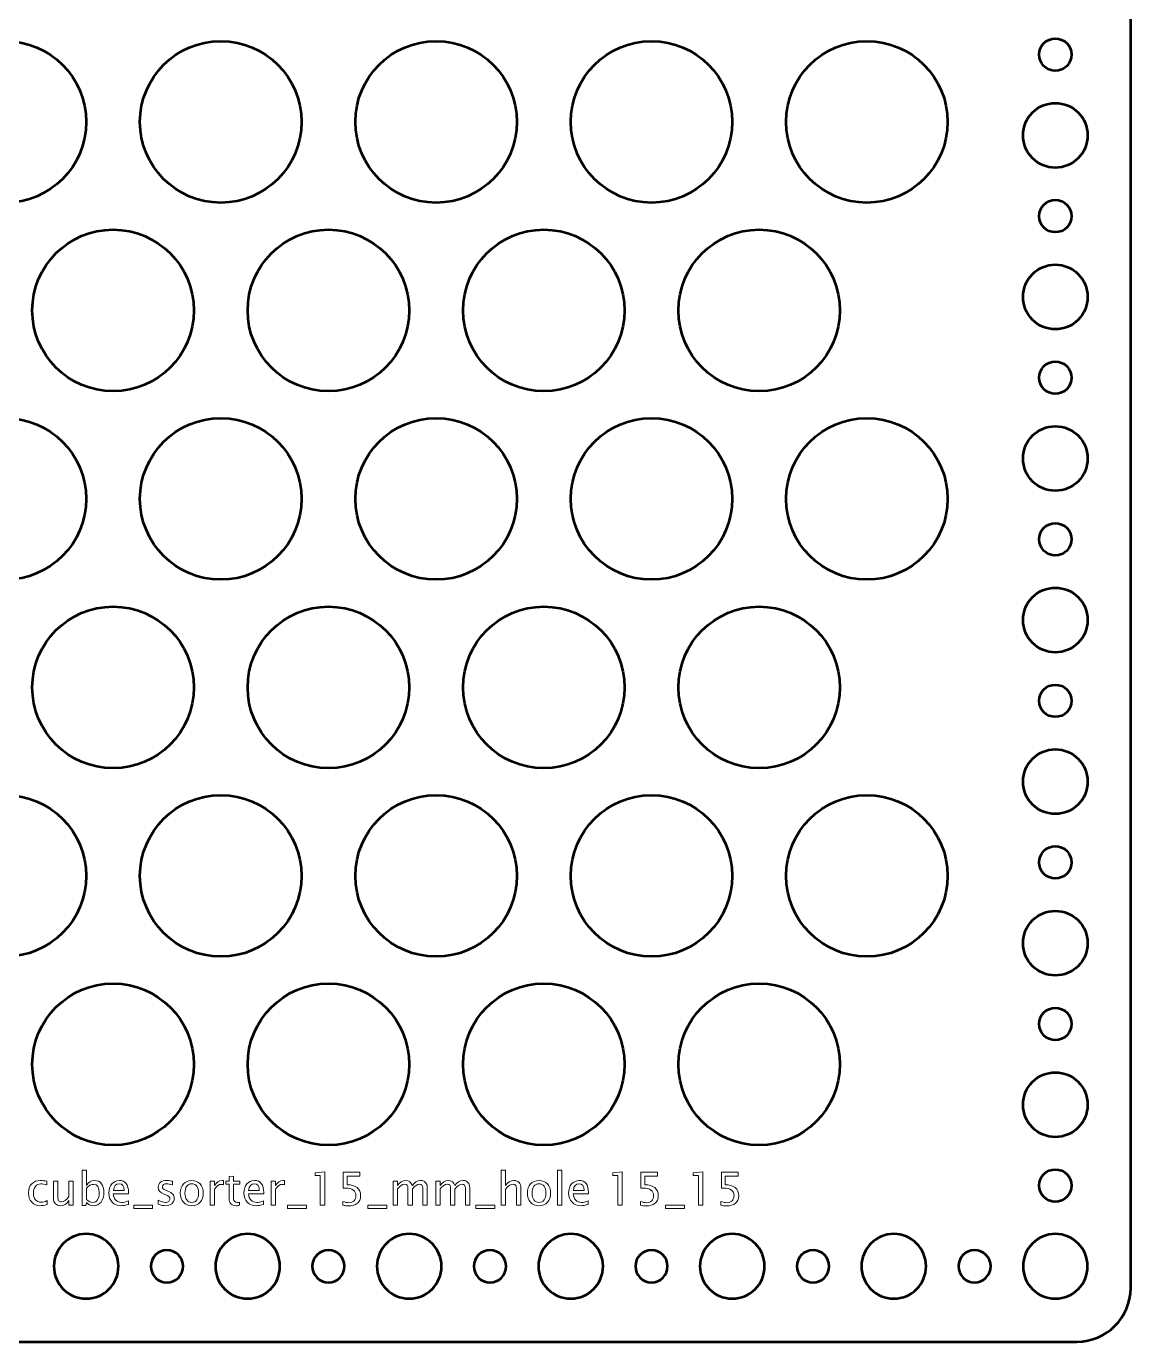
# Model space of a CAD drawing. Header units: centimetres. Extents: x -31.4 to 31.4, y -20.9 to 20.9.
# Drawn here: x 0.19 to 10.45, y 0.05 to 12.26 of the extents above; entities that cross this region are included whole.
import ezdxf

# ---------------------------------------------------------------- set-up
doc = ezdxf.new("R2010")
doc.units = ezdxf.units.CM
doc.header["$MEASUREMENT"] = 0
doc.layers.add('Layer 1', color=7, linetype='Continuous')

msp = doc.modelspace()

# ---------------------------------------------------------------- linework, layer by layer
at = {"layer": 'Layer 1', "lineweight": 53}
for centre, major_axis in [((0.00002, 11.37498), (0, 0.75002)), ((2.00002, 11.37498), (0, 0.75002)), ((4.00002, 11.37498), (0, 0.75002)), ((6.00002, 11.37498), (0, 0.75002)), ((8.00002, 11.37498), (0, 0.75002)), ((9.75, 12), (0, 0.15)), ((9.75001, 11.24999), (0, 0.30001)), ((9.75, 10.5), (0, 0.15)), ((1.00002, 9.62498), (0, 0.75002)), ((3.00002, 9.62498), (0, 0.75002)), ((5.00002, 9.62498), (0, 0.75002)), ((7.00002, 9.62498), (0, 0.75002)), ((9.75001, 9.74999), (0, 0.30001)), ((9.75, 9), (0, 0.15)), ((0.00002, 7.87498), (0, 0.75002)), ((2.00002, 7.87498), (0, 0.75002)), ((4.00002, 7.87498), (0, 0.75002)), ((6.00002, 7.87498), (0, 0.75002)), ((8.00002, 7.87498), (0, 0.75002)), ((9.75001, 8.24999), (0, 0.30001)), ((9.75, 7.5), (0, 0.15)), ((9.75001, 6.74999), (0, 0.30001)), ((1.00002, 6.12498), (0, 0.75002)), ((3.00002, 6.12498), (0, 0.75002)), ((5.00002, 6.12498), (0, 0.75002)), ((7.00002, 6.12498), (0, 0.75002)), ((9.75, 6), (0, 0.15)), ((9.75001, 5.24999), (0, 0.30001)), ((0.00002, 4.37498), (0, 0.75002)), ((2.00002, 4.37498), (0, 0.75002)), ((4.00002, 4.37498), (0, 0.75002)), ((6.00002, 4.37498), (0, 0.75002)), ((8.00002, 4.37498), (0, 0.75002)), ((9.75, 4.5), (0, 0.15)), ((9.75001, 3.74999), (0, 0.30001)), ((1.00002, 2.62498), (0, 0.75002)), ((3.00002, 2.62498), (0, 0.75002)), ((5.00002, 2.62498), (0, 0.75002)), ((7.00002, 2.62498), (0, 0.75002)), ((9.75, 3), (0, 0.15)), ((9.75001, 2.24999), (0, 0.30001)), ((9.75, 1.5), (0, 0.15))]:
    msp.add_ellipse(centre, major_axis=major_axis, ratio=1, dxfattribs=at)
for points, knots in [([(-10.45, 0.55), (-10.45, 0.55), (-10.45, 20.45), (-10.45, 20.45), (-10.45, 20.45), (-10.45, 20.72614), (-10.22614, 20.95), (-9.95, 20.95), (-9.95, 20.95), (-9.95, 20.95), (9.95, 20.95), (9.95, 20.95), (9.95, 20.95), (10.22614, 20.95), (10.45, 20.72614), (10.45, 20.45), (10.45, 20.45), (10.45, 20.45), (10.45, 0.55), (10.45, 0.55), (10.45, 0.55), (10.45, 0.27386), (10.22614, 0.05), (9.95, 0.05), (9.95, 0.05), (9.95, 0.05), (-9.95, 0.05), (-9.95, 0.05), (-9.95, 0.05), (-10.22614, 0.05), (-10.45, 0.27386), (-10.45, 0.55)], [0, 0, 0, 0, 0.11111111, 0.11111111, 0.11111111, 0.11111111, 0.22222222, 0.22222222, 0.22222222, 0.22222222, 0.33333333, 0.33333333, 0.33333333, 0.33333333, 0.44444444, 0.44444444, 0.44444444, 0.44444444, 0.55555556, 0.55555556, 0.55555556, 0.55555556, 0.66666667, 0.66666667, 0.66666667, 0.66666667, 0.77777778, 0.77777778, 0.77777778, 0.77777778, 1, 1, 1, 1]), ([(0.45, 0.75), (0.45, 0.91569), (0.58431, 1.05), (0.75, 1.05), (0.75, 1.05), (0.91569, 1.05), (1.05, 0.91569), (1.05, 0.75), (1.05, 0.75), (1.05, 0.58431), (0.91569, 0.45), (0.75, 0.45), (0.75, 0.45), (0.58431, 0.45), (0.45, 0.58431), (0.45, 0.75)], [0, 0, 0, 0, 0.2, 0.2, 0.2, 0.2, 0.4, 0.4, 0.4, 0.4, 0.6, 0.6, 0.6, 0.6, 1, 1, 1, 1]), ([(1.95, 0.75), (1.95, 0.91569), (2.08431, 1.05), (2.25, 1.05), (2.25, 1.05), (2.41569, 1.05), (2.55, 0.91569), (2.55, 0.75), (2.55, 0.75), (2.55, 0.58431), (2.41569, 0.45), (2.25, 0.45), (2.25, 0.45), (2.08431, 0.45), (1.95, 0.58431), (1.95, 0.75)], [0, 0, 0, 0, 0.2, 0.2, 0.2, 0.2, 0.4, 0.4, 0.4, 0.4, 0.6, 0.6, 0.6, 0.6, 1, 1, 1, 1]), ([(3.45, 0.75), (3.45, 0.91569), (3.58431, 1.05), (3.75, 1.05), (3.75, 1.05), (3.91569, 1.05), (4.05, 0.91569), (4.05, 0.75), (4.05, 0.75), (4.05, 0.58431), (3.91569, 0.45), (3.75, 0.45), (3.75, 0.45), (3.58431, 0.45), (3.45, 0.58431), (3.45, 0.75)], [0, 0, 0, 0, 0.2, 0.2, 0.2, 0.2, 0.4, 0.4, 0.4, 0.4, 0.6, 0.6, 0.6, 0.6, 1, 1, 1, 1]), ([(4.95, 0.75), (4.95, 0.91569), (5.08431, 1.05), (5.25, 1.05), (5.25, 1.05), (5.41569, 1.05), (5.55, 0.91569), (5.55, 0.75), (5.55, 0.75), (5.55, 0.58431), (5.41569, 0.45), (5.25, 0.45), (5.25, 0.45), (5.08431, 0.45), (4.95, 0.58431), (4.95, 0.75)], [0, 0, 0, 0, 0.2, 0.2, 0.2, 0.2, 0.4, 0.4, 0.4, 0.4, 0.6, 0.6, 0.6, 0.6, 1, 1, 1, 1]), ([(6.45, 0.75), (6.45, 0.91569), (6.58431, 1.05), (6.75, 1.05), (6.75, 1.05), (6.91569, 1.05), (7.05, 0.91569), (7.05, 0.75), (7.05, 0.75), (7.05, 0.58431), (6.91569, 0.45), (6.75, 0.45), (6.75, 0.45), (6.58431, 0.45), (6.45, 0.58431), (6.45, 0.75)], [0, 0, 0, 0, 0.2, 0.2, 0.2, 0.2, 0.4, 0.4, 0.4, 0.4, 0.6, 0.6, 0.6, 0.6, 1, 1, 1, 1]), ([(7.95, 0.75), (7.95, 0.91569), (8.08431, 1.05), (8.25, 1.05), (8.25, 1.05), (8.41569, 1.05), (8.55, 0.91569), (8.55, 0.75), (8.55, 0.75), (8.55, 0.58431), (8.41569, 0.45), (8.25, 0.45), (8.25, 0.45), (8.08431, 0.45), (7.95, 0.58431), (7.95, 0.75)], [0, 0, 0, 0, 0.2, 0.2, 0.2, 0.2, 0.4, 0.4, 0.4, 0.4, 0.6, 0.6, 0.6, 0.6, 1, 1, 1, 1]), ([(9.45, 0.75), (9.45, 0.91569), (9.58431, 1.05), (9.75, 1.05), (9.75, 1.05), (9.91569, 1.05), (10.05, 0.91569), (10.05, 0.75), (10.05, 0.75), (10.05, 0.58431), (9.91569, 0.45), (9.75, 0.45), (9.75, 0.45), (9.58431, 0.45), (9.45, 0.58431), (9.45, 0.75)], [0, 0, 0, 0, 0.2, 0.2, 0.2, 0.2, 0.4, 0.4, 0.4, 0.4, 0.6, 0.6, 0.6, 0.6, 1, 1, 1, 1]), ([(1.35, 0.75), (1.35, 0.83284), (1.41716, 0.9), (1.5, 0.9), (1.5, 0.9), (1.58284, 0.9), (1.65, 0.83284), (1.65, 0.75), (1.65, 0.75), (1.65, 0.66716), (1.58284, 0.6), (1.5, 0.6), (1.5, 0.6), (1.41716, 0.6), (1.35, 0.66716), (1.35, 0.75)], [0, 0, 0, 0, 0.2, 0.2, 0.2, 0.2, 0.4, 0.4, 0.4, 0.4, 0.6, 0.6, 0.6, 0.6, 1, 1, 1, 1]), ([(2.85, 0.75), (2.85, 0.83284), (2.91716, 0.9), (3, 0.9), (3, 0.9), (3.08284, 0.9), (3.15, 0.83284), (3.15, 0.75), (3.15, 0.75), (3.15, 0.66716), (3.08284, 0.6), (3, 0.6), (3, 0.6), (2.91716, 0.6), (2.85, 0.66716), (2.85, 0.75)], [0, 0, 0, 0, 0.2, 0.2, 0.2, 0.2, 0.4, 0.4, 0.4, 0.4, 0.6, 0.6, 0.6, 0.6, 1, 1, 1, 1]), ([(4.35, 0.75), (4.35, 0.83284), (4.41716, 0.9), (4.5, 0.9), (4.5, 0.9), (4.58284, 0.9), (4.65, 0.83284), (4.65, 0.75), (4.65, 0.75), (4.65, 0.66716), (4.58284, 0.6), (4.5, 0.6), (4.5, 0.6), (4.41716, 0.6), (4.35, 0.66716), (4.35, 0.75)], [0, 0, 0, 0, 0.2, 0.2, 0.2, 0.2, 0.4, 0.4, 0.4, 0.4, 0.6, 0.6, 0.6, 0.6, 1, 1, 1, 1]), ([(5.85, 0.75), (5.85, 0.83284), (5.91716, 0.9), (6, 0.9), (6, 0.9), (6.08284, 0.9), (6.15, 0.83284), (6.15, 0.75), (6.15, 0.75), (6.15, 0.66716), (6.08284, 0.6), (6, 0.6), (6, 0.6), (5.91716, 0.6), (5.85, 0.66716), (5.85, 0.75)], [0, 0, 0, 0, 0.2, 0.2, 0.2, 0.2, 0.4, 0.4, 0.4, 0.4, 0.6, 0.6, 0.6, 0.6, 1, 1, 1, 1]), ([(7.35, 0.75), (7.35, 0.83284), (7.41716, 0.9), (7.5, 0.9), (7.5, 0.9), (7.58284, 0.9), (7.65, 0.83284), (7.65, 0.75), (7.65, 0.75), (7.65, 0.66716), (7.58284, 0.6), (7.5, 0.6), (7.5, 0.6), (7.41716, 0.6), (7.35, 0.66716), (7.35, 0.75)], [0, 0, 0, 0, 0.2, 0.2, 0.2, 0.2, 0.4, 0.4, 0.4, 0.4, 0.6, 0.6, 0.6, 0.6, 1, 1, 1, 1]), ([(8.85, 0.75), (8.85, 0.83284), (8.91716, 0.9), (9, 0.9), (9, 0.9), (9.08284, 0.9), (9.15, 0.83284), (9.15, 0.75), (9.15, 0.75), (9.15, 0.66716), (9.08284, 0.6), (9, 0.6), (9, 0.6), (8.91716, 0.6), (8.85, 0.66716), (8.85, 0.75)], [0, 0, 0, 0, 0.2, 0.2, 0.2, 0.2, 0.4, 0.4, 0.4, 0.4, 0.6, 0.6, 0.6, 0.6, 1, 1, 1, 1])]:
    msp.add_open_spline(points, degree=3, knots=knots, dxfattribs=at)
at = {"layer": 'Layer 1', "color": 5, "lineweight": 9}
for points, knots in [([(0.71184, 1.31494), (0.71184, 1.31494), (0.71184, 1.64387), (0.71184, 1.64387), (0.71184, 1.64387), (0.71184, 1.64387), (0.75248, 1.64387), (0.75248, 1.64387), (0.75248, 1.64387), (0.75248, 1.64387), (0.75248, 1.49944), (0.75248, 1.49944), (0.75248, 1.49944), (0.76913, 1.53084), (0.79418, 1.5465), (0.82755, 1.5465), (0.82755, 1.5465), (0.85457, 1.5465), (0.87581, 1.53669), (0.89133, 1.51701), (0.89133, 1.51701), (0.90685, 1.49732), (0.91461, 1.47044), (0.91461, 1.43637), (0.91461, 1.43637), (0.91461, 1.39925), (0.9058, 1.36927), (0.88823, 1.34655), (0.88823, 1.34655), (0.87066, 1.32376), (0.84752, 1.3124), (0.81887, 1.3124), (0.81887, 1.3124), (0.79227, 1.3124), (0.77012, 1.32256), (0.75248, 1.34295), (0.75248, 1.34295), (0.75248, 1.34295), (0.74754, 1.31494), (0.74754, 1.31494), (0.74754, 1.31494), (0.74754, 1.31494), (0.71184, 1.31494), (0.71184, 1.31494)], [0, 0, 0, 0, 0.08333333, 0.08333333, 0.08333333, 0.08333333, 0.16666667, 0.16666667, 0.16666667, 0.16666667, 0.25, 0.25, 0.25, 0.25, 0.33333333, 0.33333333, 0.33333333, 0.33333333, 0.41666667, 0.41666667, 0.41666667, 0.41666667, 0.5, 0.5, 0.5, 0.5, 0.58333333, 0.58333333, 0.58333333, 0.58333333, 0.66666667, 0.66666667, 0.66666667, 0.66666667, 0.75, 0.75, 0.75, 0.75, 0.83333333, 0.83333333, 0.83333333, 0.83333333, 1, 1, 1, 1]), ([(2.92426, 1.31748), (2.92426, 1.31748), (2.92426, 1.59307), (2.92426, 1.59307), (2.92426, 1.59307), (2.92426, 1.59307), (2.87558, 1.59307), (2.87558, 1.59307), (2.87558, 1.59307), (2.87558, 1.59307), (2.87558, 1.61847), (2.87558, 1.61847), (2.87558, 1.61847), (2.87558, 1.61847), (2.9649, 1.62609), (2.9649, 1.62609), (2.9649, 1.62609), (2.9649, 1.62609), (2.9649, 1.31748), (2.9649, 1.31748), (2.9649, 1.31748), (2.9649, 1.31748), (2.92426, 1.31748), (2.92426, 1.31748)], [0, 0, 0, 0, 0.14285714, 0.14285714, 0.14285714, 0.14285714, 0.28571429, 0.28571429, 0.28571429, 0.28571429, 0.42857143, 0.42857143, 0.42857143, 0.42857143, 0.57142857, 0.57142857, 0.57142857, 0.57142857, 0.71428571, 0.71428571, 0.71428571, 0.71428571, 1, 1, 1, 1]), ([(3.13269, 1.31621), (3.13269, 1.31621), (3.13269, 1.35262), (3.13269, 1.35262), (3.13269, 1.35262), (3.15294, 1.34443), (3.17213, 1.34034), (3.19047, 1.34034), (3.19047, 1.34034), (3.21051, 1.34034), (3.22631, 1.34627), (3.23781, 1.35812), (3.23781, 1.35812), (3.24931, 1.36997), (3.25503, 1.38627), (3.25503, 1.40701), (3.25503, 1.40701), (3.25503, 1.42931), (3.24691, 1.44638), (3.23069, 1.45817), (3.23069, 1.45817), (3.21446, 1.46995), (3.19096, 1.47581), (3.16027, 1.47581), (3.16027, 1.47581), (3.15315, 1.47581), (3.1456, 1.47531), (3.13777, 1.47432), (3.13777, 1.47432), (3.13777, 1.47432), (3.13777, 1.62355), (3.13777, 1.62355), (3.13777, 1.62355), (3.13777, 1.62355), (3.29271, 1.62355), (3.29271, 1.62355), (3.29271, 1.62355), (3.29271, 1.62355), (3.29271, 1.58799), (3.29271, 1.58799), (3.29271, 1.58799), (3.29271, 1.58799), (3.17333, 1.58799), (3.17333, 1.58799), (3.17333, 1.58799), (3.17333, 1.58799), (3.17333, 1.50713), (3.17333, 1.50713), (3.17333, 1.50713), (3.2127, 1.50713), (3.24339, 1.4981), (3.26547, 1.48004), (3.26547, 1.48004), (3.28755, 1.46205), (3.29863, 1.43707), (3.29863, 1.40511), (3.29863, 1.40511), (3.29863, 1.37534), (3.28861, 1.35205), (3.26858, 1.33519), (3.26858, 1.33519), (3.24854, 1.31833), (3.22088, 1.30986), (3.1856, 1.30986), (3.1856, 1.30986), (3.16987, 1.30986), (3.15223, 1.31198), (3.13269, 1.31621)], [0, 0, 0, 0, 0.05555556, 0.05555556, 0.05555556, 0.05555556, 0.11111111, 0.11111111, 0.11111111, 0.11111111, 0.16666667, 0.16666667, 0.16666667, 0.16666667, 0.22222222, 0.22222222, 0.22222222, 0.22222222, 0.27777778, 0.27777778, 0.27777778, 0.27777778, 0.33333333, 0.33333333, 0.33333333, 0.33333333, 0.38888889, 0.38888889, 0.38888889, 0.38888889, 0.44444444, 0.44444444, 0.44444444, 0.44444444, 0.5, 0.5, 0.5, 0.5, 0.55555556, 0.55555556, 0.55555556, 0.55555556, 0.61111111, 0.61111111, 0.61111111, 0.61111111, 0.66666667, 0.66666667, 0.66666667, 0.66666667, 0.72222222, 0.72222222, 0.72222222, 0.72222222, 0.77777778, 0.77777778, 0.77777778, 0.77777778, 0.83333333, 0.83333333, 0.83333333, 0.83333333, 0.88888889, 0.88888889, 0.88888889, 0.88888889, 1, 1, 1, 1]), ([(4.60321, 1.31748), (4.60321, 1.31748), (4.60321, 1.64387), (4.60321, 1.64387), (4.60321, 1.64387), (4.60321, 1.64387), (4.64385, 1.64387), (4.64385, 1.64387), (4.64385, 1.64387), (4.64385, 1.64387), (4.64385, 1.49944), (4.64385, 1.49944), (4.64385, 1.49944), (4.66537, 1.53084), (4.69176, 1.5465), (4.72294, 1.5465), (4.72294, 1.5465), (4.74256, 1.5465), (4.75815, 1.54036), (4.76965, 1.52802), (4.76965, 1.52802), (4.78115, 1.51574), (4.78693, 1.49916), (4.78693, 1.47842), (4.78693, 1.47842), (4.78693, 1.47842), (4.78693, 1.31748), (4.78693, 1.31748), (4.78693, 1.31748), (4.78693, 1.31748), (4.7463, 1.31748), (4.7463, 1.31748), (4.7463, 1.31748), (4.7463, 1.31748), (4.7463, 1.46515), (4.7463, 1.46515), (4.7463, 1.46515), (4.7463, 1.4818), (4.74383, 1.49366), (4.73896, 1.50071), (4.73896, 1.50071), (4.73402, 1.50784), (4.7259, 1.51137), (4.71455, 1.51137), (4.71455, 1.51137), (4.68957, 1.51137), (4.666, 1.49507), (4.64385, 1.46247), (4.64385, 1.46247), (4.64385, 1.46247), (4.64385, 1.31748), (4.64385, 1.31748), (4.64385, 1.31748), (4.64385, 1.31748), (4.60321, 1.31748), (4.60321, 1.31748)], [0, 0, 0, 0, 0.06666667, 0.06666667, 0.06666667, 0.06666667, 0.13333333, 0.13333333, 0.13333333, 0.13333333, 0.2, 0.2, 0.2, 0.2, 0.26666667, 0.26666667, 0.26666667, 0.26666667, 0.33333333, 0.33333333, 0.33333333, 0.33333333, 0.4, 0.4, 0.4, 0.4, 0.46666667, 0.46666667, 0.46666667, 0.46666667, 0.53333333, 0.53333333, 0.53333333, 0.53333333, 0.6, 0.6, 0.6, 0.6, 0.66666667, 0.66666667, 0.66666667, 0.66666667, 0.73333333, 0.73333333, 0.73333333, 0.73333333, 0.8, 0.8, 0.8, 0.8, 0.86666667, 0.86666667, 0.86666667, 0.86666667, 1, 1, 1, 1]), ([(5.12603, 1.31748), (5.12603, 1.31748), (5.12603, 1.64387), (5.12603, 1.64387), (5.12603, 1.64387), (5.12603, 1.64387), (5.16667, 1.64387), (5.16667, 1.64387), (5.16667, 1.64387), (5.16667, 1.64387), (5.16667, 1.31748), (5.16667, 1.31748), (5.16667, 1.31748), (5.16667, 1.31748), (5.12603, 1.31748), (5.12603, 1.31748)], [0, 0, 0, 0, 0.2, 0.2, 0.2, 0.2, 0.4, 0.4, 0.4, 0.4, 0.6, 0.6, 0.6, 0.6, 1, 1, 1, 1]), ([(5.68842, 1.31748), (5.68842, 1.31748), (5.68842, 1.59307), (5.68842, 1.59307), (5.68842, 1.59307), (5.68842, 1.59307), (5.63974, 1.59307), (5.63974, 1.59307), (5.63974, 1.59307), (5.63974, 1.59307), (5.63974, 1.61847), (5.63974, 1.61847), (5.63974, 1.61847), (5.63974, 1.61847), (5.72906, 1.62609), (5.72906, 1.62609), (5.72906, 1.62609), (5.72906, 1.62609), (5.72906, 1.31748), (5.72906, 1.31748), (5.72906, 1.31748), (5.72906, 1.31748), (5.68842, 1.31748), (5.68842, 1.31748)], [0, 0, 0, 0, 0.14285714, 0.14285714, 0.14285714, 0.14285714, 0.28571429, 0.28571429, 0.28571429, 0.28571429, 0.42857143, 0.42857143, 0.42857143, 0.42857143, 0.57142857, 0.57142857, 0.57142857, 0.57142857, 0.71428571, 0.71428571, 0.71428571, 0.71428571, 1, 1, 1, 1]), ([(5.89685, 1.31621), (5.89685, 1.31621), (5.89685, 1.35262), (5.89685, 1.35262), (5.89685, 1.35262), (5.9171, 1.34443), (5.93629, 1.34034), (5.95463, 1.34034), (5.95463, 1.34034), (5.97467, 1.34034), (5.99047, 1.34627), (6.00197, 1.35812), (6.00197, 1.35812), (6.01347, 1.36997), (6.01919, 1.38627), (6.01919, 1.40701), (6.01919, 1.40701), (6.01919, 1.42931), (6.01107, 1.44638), (5.99485, 1.45817), (5.99485, 1.45817), (5.97862, 1.46995), (5.95512, 1.47581), (5.92443, 1.47581), (5.92443, 1.47581), (5.91731, 1.47581), (5.90976, 1.47531), (5.90193, 1.47432), (5.90193, 1.47432), (5.90193, 1.47432), (5.90193, 1.62355), (5.90193, 1.62355), (5.90193, 1.62355), (5.90193, 1.62355), (6.05687, 1.62355), (6.05687, 1.62355), (6.05687, 1.62355), (6.05687, 1.62355), (6.05687, 1.58799), (6.05687, 1.58799), (6.05687, 1.58799), (6.05687, 1.58799), (5.93749, 1.58799), (5.93749, 1.58799), (5.93749, 1.58799), (5.93749, 1.58799), (5.93749, 1.50713), (5.93749, 1.50713), (5.93749, 1.50713), (5.97686, 1.50713), (6.00755, 1.4981), (6.02963, 1.48004), (6.02963, 1.48004), (6.05171, 1.46205), (6.06279, 1.43707), (6.06279, 1.40511), (6.06279, 1.40511), (6.06279, 1.37534), (6.05277, 1.35205), (6.03274, 1.33519), (6.03274, 1.33519), (6.0127, 1.31833), (5.98504, 1.30986), (5.94976, 1.30986), (5.94976, 1.30986), (5.93403, 1.30986), (5.91639, 1.31198), (5.89685, 1.31621)], [0, 0, 0, 0, 0.05555556, 0.05555556, 0.05555556, 0.05555556, 0.11111111, 0.11111111, 0.11111111, 0.11111111, 0.16666667, 0.16666667, 0.16666667, 0.16666667, 0.22222222, 0.22222222, 0.22222222, 0.22222222, 0.27777778, 0.27777778, 0.27777778, 0.27777778, 0.33333333, 0.33333333, 0.33333333, 0.33333333, 0.38888889, 0.38888889, 0.38888889, 0.38888889, 0.44444444, 0.44444444, 0.44444444, 0.44444444, 0.5, 0.5, 0.5, 0.5, 0.55555556, 0.55555556, 0.55555556, 0.55555556, 0.61111111, 0.61111111, 0.61111111, 0.61111111, 0.66666667, 0.66666667, 0.66666667, 0.66666667, 0.72222222, 0.72222222, 0.72222222, 0.72222222, 0.77777778, 0.77777778, 0.77777778, 0.77777778, 0.83333333, 0.83333333, 0.83333333, 0.83333333, 0.88888889, 0.88888889, 0.88888889, 0.88888889, 1, 1, 1, 1]), ([(6.43547, 1.31748), (6.43547, 1.31748), (6.43547, 1.59307), (6.43547, 1.59307), (6.43547, 1.59307), (6.43547, 1.59307), (6.38679, 1.59307), (6.38679, 1.59307), (6.38679, 1.59307), (6.38679, 1.59307), (6.38679, 1.61847), (6.38679, 1.61847), (6.38679, 1.61847), (6.38679, 1.61847), (6.47611, 1.62609), (6.47611, 1.62609), (6.47611, 1.62609), (6.47611, 1.62609), (6.47611, 1.31748), (6.47611, 1.31748), (6.47611, 1.31748), (6.47611, 1.31748), (6.43547, 1.31748), (6.43547, 1.31748)], [0, 0, 0, 0, 0.14285714, 0.14285714, 0.14285714, 0.14285714, 0.28571429, 0.28571429, 0.28571429, 0.28571429, 0.42857143, 0.42857143, 0.42857143, 0.42857143, 0.57142857, 0.57142857, 0.57142857, 0.57142857, 0.71428571, 0.71428571, 0.71428571, 0.71428571, 1, 1, 1, 1]), ([(6.6439, 1.31621), (6.6439, 1.31621), (6.6439, 1.35262), (6.6439, 1.35262), (6.6439, 1.35262), (6.66415, 1.34443), (6.68334, 1.34034), (6.70168, 1.34034), (6.70168, 1.34034), (6.72172, 1.34034), (6.73752, 1.34627), (6.74902, 1.35812), (6.74902, 1.35812), (6.76052, 1.36997), (6.76624, 1.38627), (6.76624, 1.40701), (6.76624, 1.40701), (6.76624, 1.42931), (6.75812, 1.44638), (6.7419, 1.45817), (6.7419, 1.45817), (6.72567, 1.46995), (6.70217, 1.47581), (6.67148, 1.47581), (6.67148, 1.47581), (6.66436, 1.47581), (6.65681, 1.47531), (6.64898, 1.47432), (6.64898, 1.47432), (6.64898, 1.47432), (6.64898, 1.62355), (6.64898, 1.62355), (6.64898, 1.62355), (6.64898, 1.62355), (6.80392, 1.62355), (6.80392, 1.62355), (6.80392, 1.62355), (6.80392, 1.62355), (6.80392, 1.58799), (6.80392, 1.58799), (6.80392, 1.58799), (6.80392, 1.58799), (6.68454, 1.58799), (6.68454, 1.58799), (6.68454, 1.58799), (6.68454, 1.58799), (6.68454, 1.50713), (6.68454, 1.50713), (6.68454, 1.50713), (6.72391, 1.50713), (6.7546, 1.4981), (6.77668, 1.48004), (6.77668, 1.48004), (6.79876, 1.46205), (6.80984, 1.43707), (6.80984, 1.40511), (6.80984, 1.40511), (6.80984, 1.37534), (6.79982, 1.35205), (6.77979, 1.33519), (6.77979, 1.33519), (6.75975, 1.31833), (6.73209, 1.30986), (6.69681, 1.30986), (6.69681, 1.30986), (6.68108, 1.30986), (6.66344, 1.31198), (6.6439, 1.31621)], [0, 0, 0, 0, 0.05555556, 0.05555556, 0.05555556, 0.05555556, 0.11111111, 0.11111111, 0.11111111, 0.11111111, 0.16666667, 0.16666667, 0.16666667, 0.16666667, 0.22222222, 0.22222222, 0.22222222, 0.22222222, 0.27777778, 0.27777778, 0.27777778, 0.27777778, 0.33333333, 0.33333333, 0.33333333, 0.33333333, 0.38888889, 0.38888889, 0.38888889, 0.38888889, 0.44444444, 0.44444444, 0.44444444, 0.44444444, 0.5, 0.5, 0.5, 0.5, 0.55555556, 0.55555556, 0.55555556, 0.55555556, 0.61111111, 0.61111111, 0.61111111, 0.61111111, 0.66666667, 0.66666667, 0.66666667, 0.66666667, 0.72222222, 0.72222222, 0.72222222, 0.72222222, 0.77777778, 0.77777778, 0.77777778, 0.77777778, 0.83333333, 0.83333333, 0.83333333, 0.83333333, 0.88888889, 0.88888889, 0.88888889, 0.88888889, 1, 1, 1, 1]), ([(0.38806, 1.32425), (0.36174, 1.31635), (0.33902, 1.3124), (0.3199, 1.3124), (0.3199, 1.3124), (0.28956, 1.3124), (0.26444, 1.32362), (0.24448, 1.34598), (0.24448, 1.34598), (0.22451, 1.36842), (0.21449, 1.39671), (0.21449, 1.43079), (0.21449, 1.43079), (0.21449, 1.4672), (0.22437, 1.49563), (0.24412, 1.51595), (0.24412, 1.51595), (0.26388, 1.53634), (0.29147, 1.5465), (0.32688, 1.5465), (0.32688, 1.5465), (0.34431, 1.5465), (0.36393, 1.5441), (0.38552, 1.5393), (0.38552, 1.5393), (0.38552, 1.5393), (0.38552, 1.50502), (0.38552, 1.50502), (0.38552, 1.50502), (0.36258, 1.51179), (0.34389, 1.51518), (0.32949, 1.51518), (0.32949, 1.51518), (0.30861, 1.51518), (0.29189, 1.50734), (0.2794, 1.49175), (0.2794, 1.49175), (0.26691, 1.47616), (0.26063, 1.45534), (0.26063, 1.42938), (0.26063, 1.42938), (0.26063, 1.40419), (0.26712, 1.38387), (0.28004, 1.36828), (0.28004, 1.36828), (0.29295, 1.35276), (0.30981, 1.345), (0.33076, 1.345), (0.33076, 1.345), (0.34932, 1.345), (0.36837, 1.34979), (0.38806, 1.35939), (0.38806, 1.35939), (0.38806, 1.35939), (0.38806, 1.32425), (0.38806, 1.32425)], [0, 0, 0, 0, 0.06666667, 0.06666667, 0.06666667, 0.06666667, 0.13333333, 0.13333333, 0.13333333, 0.13333333, 0.2, 0.2, 0.2, 0.2, 0.26666667, 0.26666667, 0.26666667, 0.26666667, 0.33333333, 0.33333333, 0.33333333, 0.33333333, 0.4, 0.4, 0.4, 0.4, 0.46666667, 0.46666667, 0.46666667, 0.46666667, 0.53333333, 0.53333333, 0.53333333, 0.53333333, 0.6, 0.6, 0.6, 0.6, 0.66666667, 0.66666667, 0.66666667, 0.66666667, 0.73333333, 0.73333333, 0.73333333, 0.73333333, 0.8, 0.8, 0.8, 0.8, 0.86666667, 0.86666667, 0.86666667, 0.86666667, 1, 1, 1, 1]), ([(0.58964, 1.31748), (0.58964, 1.31748), (0.58964, 1.35967), (0.58964, 1.35967), (0.58964, 1.35967), (0.56797, 1.32813), (0.54166, 1.3124), (0.51075, 1.3124), (0.51075, 1.3124), (0.49114, 1.3124), (0.47555, 1.31854), (0.46398, 1.33089), (0.46398, 1.33089), (0.45234, 1.34323), (0.44655, 1.35981), (0.44655, 1.38077), (0.44655, 1.38077), (0.44655, 1.38077), (0.44655, 1.54184), (0.44655, 1.54184), (0.44655, 1.54184), (0.44655, 1.54184), (0.48719, 1.54184), (0.48719, 1.54184), (0.48719, 1.54184), (0.48719, 1.54184), (0.48719, 1.39403), (0.48719, 1.39403), (0.48719, 1.39403), (0.48719, 1.37717), (0.48966, 1.36525), (0.49453, 1.35819), (0.49453, 1.35819), (0.49947, 1.35106), (0.50765, 1.34754), (0.51915, 1.34754), (0.51915, 1.34754), (0.54399, 1.34754), (0.56755, 1.36383), (0.58964, 1.3965), (0.58964, 1.3965), (0.58964, 1.3965), (0.58964, 1.54184), (0.58964, 1.54184), (0.58964, 1.54184), (0.58964, 1.54184), (0.63027, 1.54184), (0.63027, 1.54184), (0.63027, 1.54184), (0.63027, 1.54184), (0.63027, 1.31748), (0.63027, 1.31748), (0.63027, 1.31748), (0.63027, 1.31748), (0.58964, 1.31748), (0.58964, 1.31748)], [0, 0, 0, 0, 0.06666667, 0.06666667, 0.06666667, 0.06666667, 0.13333333, 0.13333333, 0.13333333, 0.13333333, 0.2, 0.2, 0.2, 0.2, 0.26666667, 0.26666667, 0.26666667, 0.26666667, 0.33333333, 0.33333333, 0.33333333, 0.33333333, 0.4, 0.4, 0.4, 0.4, 0.46666667, 0.46666667, 0.46666667, 0.46666667, 0.53333333, 0.53333333, 0.53333333, 0.53333333, 0.6, 0.6, 0.6, 0.6, 0.66666667, 0.66666667, 0.66666667, 0.66666667, 0.73333333, 0.73333333, 0.73333333, 0.73333333, 0.8, 0.8, 0.8, 0.8, 0.86666667, 0.86666667, 0.86666667, 0.86666667, 1, 1, 1, 1]), ([(0.75248, 1.37096), (0.77343, 1.35226), (0.7934, 1.34288), (0.81238, 1.34288), (0.81238, 1.34288), (0.83108, 1.34288), (0.84554, 1.35071), (0.8557, 1.3663), (0.8557, 1.3663), (0.86593, 1.3819), (0.87101, 1.40384), (0.87101, 1.4322), (0.87101, 1.4322), (0.87101, 1.4847), (0.85366, 1.51094), (0.81894, 1.51094), (0.81894, 1.51094), (0.79622, 1.51094), (0.77407, 1.49867), (0.75248, 1.47404), (0.75248, 1.47404), (0.75248, 1.47404), (0.75248, 1.37096), (0.75248, 1.37096)], [0, 0, 0, 0, 0.14285714, 0.14285714, 0.14285714, 0.14285714, 0.28571429, 0.28571429, 0.28571429, 0.28571429, 0.42857143, 0.42857143, 0.42857143, 0.42857143, 0.57142857, 0.57142857, 0.57142857, 0.57142857, 0.71428571, 0.71428571, 0.71428571, 0.71428571, 1, 1, 1, 1]), ([(1.14294, 1.32468), (1.11563, 1.31649), (1.09228, 1.3124), (1.0728, 1.3124), (1.0728, 1.3124), (1.03957, 1.3124), (1.01255, 1.32341), (0.99174, 1.34535), (0.99174, 1.34535), (0.97092, 1.36729), (0.96048, 1.39573), (0.96048, 1.43072), (0.96048, 1.43072), (0.96048, 1.46466), (0.96965, 1.49253), (0.98807, 1.51433), (0.98807, 1.51433), (1.00648, 1.53606), (1.03005, 1.54692), (1.05876, 1.54692), (1.05876, 1.54692), (1.08593, 1.54692), (1.10695, 1.53726), (1.12177, 1.51793), (1.12177, 1.51793), (1.13659, 1.49859), (1.14399, 1.47122), (1.14399, 1.43573), (1.14399, 1.43573), (1.14399, 1.43573), (1.14378, 1.42331), (1.14378, 1.42331), (1.14378, 1.42331), (1.14378, 1.42331), (1.00197, 1.42331), (1.00197, 1.42331), (1.00197, 1.42331), (1.00789, 1.36969), (1.03407, 1.34288), (1.08042, 1.34288), (1.08042, 1.34288), (1.09743, 1.34288), (1.11824, 1.34768), (1.14294, 1.35727), (1.14294, 1.35727), (1.14294, 1.35727), (1.14294, 1.32468), (1.14294, 1.32468)], [0, 0, 0, 0, 0.07692308, 0.07692308, 0.07692308, 0.07692308, 0.15384615, 0.15384615, 0.15384615, 0.15384615, 0.23076923, 0.23076923, 0.23076923, 0.23076923, 0.30769231, 0.30769231, 0.30769231, 0.30769231, 0.38461538, 0.38461538, 0.38461538, 0.38461538, 0.46153846, 0.46153846, 0.46153846, 0.46153846, 0.53846154, 0.53846154, 0.53846154, 0.53846154, 0.61538462, 0.61538462, 0.61538462, 0.61538462, 0.69230769, 0.69230769, 0.69230769, 0.69230769, 0.76923077, 0.76923077, 0.76923077, 0.76923077, 0.84615385, 0.84615385, 0.84615385, 0.84615385, 1, 1, 1, 1]), ([(1.00408, 1.45379), (1.00408, 1.45379), (1.10314, 1.45379), (1.10314, 1.45379), (1.10314, 1.45379), (1.10314, 1.49556), (1.08755, 1.51645), (1.05643, 1.51645), (1.05643, 1.51645), (1.02511, 1.51645), (1.00768, 1.49556), (1.00408, 1.45379)], [0, 0, 0, 0, 0.25, 0.25, 0.25, 0.25, 0.5, 0.5, 0.5, 0.5, 1, 1, 1, 1]), ([(1.41776, 1.32552), (1.41776, 1.32552), (1.41776, 1.36278), (1.41776, 1.36278), (1.41776, 1.36278), (1.44436, 1.34951), (1.46743, 1.34288), (1.48711, 1.34288), (1.48711, 1.34288), (1.49882, 1.34288), (1.50856, 1.34605), (1.51625, 1.3524), (1.51625, 1.3524), (1.52394, 1.35868), (1.52782, 1.36659), (1.52782, 1.37611), (1.52782, 1.37611), (1.52782, 1.39001), (1.51703, 1.40151), (1.49544, 1.41061), (1.49544, 1.41061), (1.49544, 1.41061), (1.47166, 1.4207), (1.47166, 1.4207), (1.47166, 1.4207), (1.43659, 1.43524), (1.41903, 1.45626), (1.41903, 1.48357), (1.41903, 1.48357), (1.41903, 1.50311), (1.42594, 1.51849), (1.43977, 1.52971), (1.43977, 1.52971), (1.4536, 1.54093), (1.47258, 1.5465), (1.49664, 1.5465), (1.49664, 1.5465), (1.50913, 1.5465), (1.52465, 1.54481), (1.54306, 1.54135), (1.54306, 1.54135), (1.54306, 1.54135), (1.55153, 1.53973), (1.55153, 1.53973), (1.55153, 1.53973), (1.55153, 1.53973), (1.55153, 1.50586), (1.55153, 1.50586), (1.55153, 1.50586), (1.52888, 1.51264), (1.51082, 1.51602), (1.49734, 1.51602), (1.49734, 1.51602), (1.48549, 1.51602), (1.47611, 1.51341), (1.46898, 1.50826), (1.46898, 1.50826), (1.46192, 1.50311), (1.4584, 1.4962), (1.4584, 1.48752), (1.4584, 1.48752), (1.4584, 1.47531), (1.46827, 1.46494), (1.4881, 1.45654), (1.4881, 1.45654), (1.4881, 1.45654), (1.50764, 1.44829), (1.50764, 1.44829), (1.50764, 1.44829), (1.5298, 1.43898), (1.54546, 1.4291), (1.55463, 1.41873), (1.55463, 1.41873), (1.56388, 1.40835), (1.56846, 1.39537), (1.56846, 1.37985), (1.56846, 1.37985), (1.56846, 1.36017), (1.5607, 1.34401), (1.54511, 1.33138), (1.54511, 1.33138), (1.52959, 1.31875), (1.50969, 1.3124), (1.48549, 1.3124), (1.48549, 1.3124), (1.46686, 1.3124), (1.44436, 1.31677), (1.41776, 1.32552)], [0, 0, 0, 0, 0.04347826, 0.04347826, 0.04347826, 0.04347826, 0.08695652, 0.08695652, 0.08695652, 0.08695652, 0.13043478, 0.13043478, 0.13043478, 0.13043478, 0.17391304, 0.17391304, 0.17391304, 0.17391304, 0.2173913, 0.2173913, 0.2173913, 0.2173913, 0.26086957, 0.26086957, 0.26086957, 0.26086957, 0.30434783, 0.30434783, 0.30434783, 0.30434783, 0.34782609, 0.34782609, 0.34782609, 0.34782609, 0.39130435, 0.39130435, 0.39130435, 0.39130435, 0.43478261, 0.43478261, 0.43478261, 0.43478261, 0.47826087, 0.47826087, 0.47826087, 0.47826087, 0.52173913, 0.52173913, 0.52173913, 0.52173913, 0.56521739, 0.56521739, 0.56521739, 0.56521739, 0.60869565, 0.60869565, 0.60869565, 0.60869565, 0.65217391, 0.65217391, 0.65217391, 0.65217391, 0.69565217, 0.69565217, 0.69565217, 0.69565217, 0.73913043, 0.73913043, 0.73913043, 0.73913043, 0.7826087, 0.7826087, 0.7826087, 0.7826087, 0.82608696, 0.82608696, 0.82608696, 0.82608696, 0.86956522, 0.86956522, 0.86956522, 0.86956522, 0.91304348, 0.91304348, 0.91304348, 0.91304348, 1, 1, 1, 1]), ([(1.73095, 1.3124), (1.698, 1.3124), (1.6719, 1.32291), (1.65271, 1.34394), (1.65271, 1.34394), (1.63345, 1.36496), (1.62385, 1.39354), (1.62385, 1.42959), (1.62385, 1.42959), (1.62385, 1.46557), (1.63345, 1.49408), (1.65271, 1.51503), (1.65271, 1.51503), (1.6719, 1.53599), (1.698, 1.5465), (1.73095, 1.5465), (1.73095, 1.5465), (1.7639, 1.5465), (1.79001, 1.53599), (1.8092, 1.51503), (1.8092, 1.51503), (1.82846, 1.49408), (1.83805, 1.46557), (1.83805, 1.42959), (1.83805, 1.42959), (1.83805, 1.39354), (1.82846, 1.36496), (1.8092, 1.34394), (1.8092, 1.34394), (1.79001, 1.32291), (1.7639, 1.3124), (1.73095, 1.3124)], [0, 0, 0, 0, 0.11111111, 0.11111111, 0.11111111, 0.11111111, 0.22222222, 0.22222222, 0.22222222, 0.22222222, 0.33333333, 0.33333333, 0.33333333, 0.33333333, 0.44444444, 0.44444444, 0.44444444, 0.44444444, 0.55555556, 0.55555556, 0.55555556, 0.55555556, 0.66666667, 0.66666667, 0.66666667, 0.66666667, 0.77777778, 0.77777778, 0.77777778, 0.77777778, 1, 1, 1, 1]), ([(1.73088, 1.34288), (1.75099, 1.34288), (1.76665, 1.35043), (1.7778, 1.3656), (1.7778, 1.3656), (1.78888, 1.3807), (1.79445, 1.40208), (1.79445, 1.42959), (1.79445, 1.42959), (1.79445, 1.45704), (1.78888, 1.47835), (1.7778, 1.49344), (1.7778, 1.49344), (1.76665, 1.50847), (1.75099, 1.51602), (1.73088, 1.51602), (1.73088, 1.51602), (1.7107, 1.51602), (1.69504, 1.50847), (1.68403, 1.49344), (1.68403, 1.49344), (1.67296, 1.47835), (1.66745, 1.45704), (1.66745, 1.42959), (1.66745, 1.42959), (1.66745, 1.40208), (1.67296, 1.3807), (1.68403, 1.3656), (1.68403, 1.3656), (1.69504, 1.35043), (1.7107, 1.34288), (1.73088, 1.34288)], [0, 0, 0, 0, 0.11111111, 0.11111111, 0.11111111, 0.11111111, 0.22222222, 0.22222222, 0.22222222, 0.22222222, 0.33333333, 0.33333333, 0.33333333, 0.33333333, 0.44444444, 0.44444444, 0.44444444, 0.44444444, 0.55555556, 0.55555556, 0.55555556, 0.55555556, 0.66666667, 0.66666667, 0.66666667, 0.66666667, 0.77777778, 0.77777778, 0.77777778, 0.77777778, 1, 1, 1, 1]), ([(1.9017, 1.31748), (1.9017, 1.31748), (1.9017, 1.54184), (1.9017, 1.54184), (1.9017, 1.54184), (1.9017, 1.54184), (1.94234, 1.54184), (1.94234, 1.54184), (1.94234, 1.54184), (1.94234, 1.54184), (1.94234, 1.49944), (1.94234, 1.49944), (1.94234, 1.49944), (1.9585, 1.53084), (1.98192, 1.5465), (2.01268, 1.5465), (2.01268, 1.5465), (2.01685, 1.5465), (2.02122, 1.54615), (2.02574, 1.54544), (2.02574, 1.54544), (2.02574, 1.54544), (2.02574, 1.50741), (2.02574, 1.50741), (2.02574, 1.50741), (2.01868, 1.50974), (2.01247, 1.51094), (2.00711, 1.51094), (2.00711, 1.51094), (1.98129, 1.51094), (1.9597, 1.4957), (1.94234, 1.46515), (1.94234, 1.46515), (1.94234, 1.46515), (1.94234, 1.31748), (1.94234, 1.31748), (1.94234, 1.31748), (1.94234, 1.31748), (1.9017, 1.31748), (1.9017, 1.31748)], [0, 0, 0, 0, 0.09090909, 0.09090909, 0.09090909, 0.09090909, 0.18181818, 0.18181818, 0.18181818, 0.18181818, 0.27272727, 0.27272727, 0.27272727, 0.27272727, 0.36363636, 0.36363636, 0.36363636, 0.36363636, 0.45454545, 0.45454545, 0.45454545, 0.45454545, 0.54545455, 0.54545455, 0.54545455, 0.54545455, 0.63636364, 0.63636364, 0.63636364, 0.63636364, 0.72727273, 0.72727273, 0.72727273, 0.72727273, 0.81818182, 0.81818182, 0.81818182, 0.81818182, 1, 1, 1, 1]), ([(2.17524, 1.31755), (2.16268, 1.31409), (2.15174, 1.3124), (2.1425, 1.3124), (2.1425, 1.3124), (2.12176, 1.3124), (2.1056, 1.31833), (2.09403, 1.33018), (2.09403, 1.33018), (2.08239, 1.34203), (2.0766, 1.35847), (2.0766, 1.37957), (2.0766, 1.37957), (2.0766, 1.37957), (2.0766, 1.51137), (2.0766, 1.51137), (2.0766, 1.51137), (2.0766, 1.51137), (2.04852, 1.51137), (2.04852, 1.51137), (2.04852, 1.51137), (2.04852, 1.51137), (2.04852, 1.54184), (2.04852, 1.54184), (2.04852, 1.54184), (2.04852, 1.54184), (2.0766, 1.54184), (2.0766, 1.54184), (2.0766, 1.54184), (2.0766, 1.54184), (2.0766, 1.58241), (2.0766, 1.58241), (2.0766, 1.58241), (2.0766, 1.58241), (2.11724, 1.58629), (2.11724, 1.58629), (2.11724, 1.58629), (2.11724, 1.58629), (2.11724, 1.54184), (2.11724, 1.54184), (2.11724, 1.54184), (2.11724, 1.54184), (2.17609, 1.54184), (2.17609, 1.54184), (2.17609, 1.54184), (2.17609, 1.54184), (2.17609, 1.51137), (2.17609, 1.51137), (2.17609, 1.51137), (2.17609, 1.51137), (2.11724, 1.51137), (2.11724, 1.51137), (2.11724, 1.51137), (2.11724, 1.51137), (2.11724, 1.38691), (2.11724, 1.38691), (2.11724, 1.38691), (2.11724, 1.35756), (2.13001, 1.34288), (2.15548, 1.34288), (2.15548, 1.34288), (2.16092, 1.34288), (2.16748, 1.3438), (2.17524, 1.34556), (2.17524, 1.34556), (2.17524, 1.34556), (2.17524, 1.31755), (2.17524, 1.31755)], [0, 0, 0, 0, 0.05555556, 0.05555556, 0.05555556, 0.05555556, 0.11111111, 0.11111111, 0.11111111, 0.11111111, 0.16666667, 0.16666667, 0.16666667, 0.16666667, 0.22222222, 0.22222222, 0.22222222, 0.22222222, 0.27777778, 0.27777778, 0.27777778, 0.27777778, 0.33333333, 0.33333333, 0.33333333, 0.33333333, 0.38888889, 0.38888889, 0.38888889, 0.38888889, 0.44444444, 0.44444444, 0.44444444, 0.44444444, 0.5, 0.5, 0.5, 0.5, 0.55555556, 0.55555556, 0.55555556, 0.55555556, 0.61111111, 0.61111111, 0.61111111, 0.61111111, 0.66666667, 0.66666667, 0.66666667, 0.66666667, 0.72222222, 0.72222222, 0.72222222, 0.72222222, 0.77777778, 0.77777778, 0.77777778, 0.77777778, 0.83333333, 0.83333333, 0.83333333, 0.83333333, 0.88888889, 0.88888889, 0.88888889, 0.88888889, 1, 1, 1, 1]), ([(2.39792, 1.32468), (2.37061, 1.31649), (2.34726, 1.3124), (2.32778, 1.3124), (2.32778, 1.3124), (2.29455, 1.3124), (2.26753, 1.32341), (2.24672, 1.34535), (2.24672, 1.34535), (2.2259, 1.36729), (2.21546, 1.39573), (2.21546, 1.43072), (2.21546, 1.43072), (2.21546, 1.46466), (2.22463, 1.49253), (2.24305, 1.51433), (2.24305, 1.51433), (2.26146, 1.53606), (2.28503, 1.54692), (2.31374, 1.54692), (2.31374, 1.54692), (2.34091, 1.54692), (2.36193, 1.53726), (2.37675, 1.51793), (2.37675, 1.51793), (2.39157, 1.49859), (2.39897, 1.47122), (2.39897, 1.43573), (2.39897, 1.43573), (2.39897, 1.43573), (2.39876, 1.42331), (2.39876, 1.42331), (2.39876, 1.42331), (2.39876, 1.42331), (2.25695, 1.42331), (2.25695, 1.42331), (2.25695, 1.42331), (2.26287, 1.36969), (2.28905, 1.34288), (2.3354, 1.34288), (2.3354, 1.34288), (2.35241, 1.34288), (2.37322, 1.34768), (2.39792, 1.35727), (2.39792, 1.35727), (2.39792, 1.35727), (2.39792, 1.32468), (2.39792, 1.32468)], [0, 0, 0, 0, 0.07692308, 0.07692308, 0.07692308, 0.07692308, 0.15384615, 0.15384615, 0.15384615, 0.15384615, 0.23076923, 0.23076923, 0.23076923, 0.23076923, 0.30769231, 0.30769231, 0.30769231, 0.30769231, 0.38461538, 0.38461538, 0.38461538, 0.38461538, 0.46153846, 0.46153846, 0.46153846, 0.46153846, 0.53846154, 0.53846154, 0.53846154, 0.53846154, 0.61538462, 0.61538462, 0.61538462, 0.61538462, 0.69230769, 0.69230769, 0.69230769, 0.69230769, 0.76923077, 0.76923077, 0.76923077, 0.76923077, 0.84615385, 0.84615385, 0.84615385, 0.84615385, 1, 1, 1, 1]), ([(2.25906, 1.45379), (2.25906, 1.45379), (2.35812, 1.45379), (2.35812, 1.45379), (2.35812, 1.45379), (2.35812, 1.49556), (2.34253, 1.51645), (2.31141, 1.51645), (2.31141, 1.51645), (2.28009, 1.51645), (2.26266, 1.49556), (2.25906, 1.45379)], [0, 0, 0, 0, 0.25, 0.25, 0.25, 0.25, 0.5, 0.5, 0.5, 0.5, 1, 1, 1, 1]), ([(2.46911, 1.31748), (2.46911, 1.31748), (2.46911, 1.54184), (2.46911, 1.54184), (2.46911, 1.54184), (2.46911, 1.54184), (2.50975, 1.54184), (2.50975, 1.54184), (2.50975, 1.54184), (2.50975, 1.54184), (2.50975, 1.49944), (2.50975, 1.49944), (2.50975, 1.49944), (2.52591, 1.53084), (2.54933, 1.5465), (2.58009, 1.5465), (2.58009, 1.5465), (2.58426, 1.5465), (2.58863, 1.54615), (2.59315, 1.54544), (2.59315, 1.54544), (2.59315, 1.54544), (2.59315, 1.50741), (2.59315, 1.50741), (2.59315, 1.50741), (2.58609, 1.50974), (2.57988, 1.51094), (2.57452, 1.51094), (2.57452, 1.51094), (2.5487, 1.51094), (2.52711, 1.4957), (2.50975, 1.46515), (2.50975, 1.46515), (2.50975, 1.46515), (2.50975, 1.31748), (2.50975, 1.31748), (2.50975, 1.31748), (2.50975, 1.31748), (2.46911, 1.31748), (2.46911, 1.31748)], [0, 0, 0, 0, 0.09090909, 0.09090909, 0.09090909, 0.09090909, 0.18181818, 0.18181818, 0.18181818, 0.18181818, 0.27272727, 0.27272727, 0.27272727, 0.27272727, 0.36363636, 0.36363636, 0.36363636, 0.36363636, 0.45454545, 0.45454545, 0.45454545, 0.45454545, 0.54545455, 0.54545455, 0.54545455, 0.54545455, 0.63636364, 0.63636364, 0.63636364, 0.63636364, 0.72727273, 0.72727273, 0.72727273, 0.72727273, 0.81818182, 0.81818182, 0.81818182, 0.81818182, 1, 1, 1, 1]), ([(3.60104, 1.31748), (3.60104, 1.31748), (3.60104, 1.54184), (3.60104, 1.54184), (3.60104, 1.54184), (3.60104, 1.54184), (3.64168, 1.54184), (3.64168, 1.54184), (3.64168, 1.54184), (3.64168, 1.54184), (3.64168, 1.49944), (3.64168, 1.49944), (3.64168, 1.49944), (3.66151, 1.53084), (3.68691, 1.5465), (3.71802, 1.5465), (3.71802, 1.5465), (3.74801, 1.5465), (3.7684, 1.53084), (3.77926, 1.49944), (3.77926, 1.49944), (3.79852, 1.53112), (3.82364, 1.54692), (3.85447, 1.54692), (3.85447, 1.54692), (3.87416, 1.54692), (3.88947, 1.54114), (3.9004, 1.5295), (3.9004, 1.5295), (3.91134, 1.51786), (3.91684, 1.50156), (3.91684, 1.4806), (3.91684, 1.4806), (3.91684, 1.4806), (3.91684, 1.31748), (3.91684, 1.31748), (3.91684, 1.31748), (3.91684, 1.31748), (3.8762, 1.31748), (3.8762, 1.31748), (3.8762, 1.31748), (3.8762, 1.31748), (3.8762, 1.4739), (3.8762, 1.4739), (3.8762, 1.4739), (3.8762, 1.49944), (3.86604, 1.51221), (3.84572, 1.51221), (3.84572, 1.51221), (3.82463, 1.51221), (3.80247, 1.49732), (3.77926, 1.46748), (3.77926, 1.46748), (3.77926, 1.46748), (3.77926, 1.31748), (3.77926, 1.31748), (3.77926, 1.31748), (3.77926, 1.31748), (3.73862, 1.31748), (3.73862, 1.31748), (3.73862, 1.31748), (3.73862, 1.31748), (3.73862, 1.47404), (3.73862, 1.47404), (3.73862, 1.47404), (3.73862, 1.49979), (3.72832, 1.51264), (3.70765, 1.51264), (3.70765, 1.51264), (3.68712, 1.51264), (3.6651, 1.49768), (3.64168, 1.46769), (3.64168, 1.46769), (3.64168, 1.46769), (3.64168, 1.31748), (3.64168, 1.31748), (3.64168, 1.31748), (3.64168, 1.31748), (3.60104, 1.31748), (3.60104, 1.31748)], [0, 0, 0, 0, 0.04761905, 0.04761905, 0.04761905, 0.04761905, 0.0952381, 0.0952381, 0.0952381, 0.0952381, 0.14285714, 0.14285714, 0.14285714, 0.14285714, 0.19047619, 0.19047619, 0.19047619, 0.19047619, 0.23809524, 0.23809524, 0.23809524, 0.23809524, 0.28571429, 0.28571429, 0.28571429, 0.28571429, 0.33333333, 0.33333333, 0.33333333, 0.33333333, 0.38095238, 0.38095238, 0.38095238, 0.38095238, 0.42857143, 0.42857143, 0.42857143, 0.42857143, 0.47619048, 0.47619048, 0.47619048, 0.47619048, 0.52380952, 0.52380952, 0.52380952, 0.52380952, 0.57142857, 0.57142857, 0.57142857, 0.57142857, 0.61904762, 0.61904762, 0.61904762, 0.61904762, 0.66666667, 0.66666667, 0.66666667, 0.66666667, 0.71428571, 0.71428571, 0.71428571, 0.71428571, 0.76190476, 0.76190476, 0.76190476, 0.76190476, 0.80952381, 0.80952381, 0.80952381, 0.80952381, 0.85714286, 0.85714286, 0.85714286, 0.85714286, 0.9047619, 0.9047619, 0.9047619, 0.9047619, 1, 1, 1, 1]), ([(3.99629, 1.31748), (3.99629, 1.31748), (3.99629, 1.54184), (3.99629, 1.54184), (3.99629, 1.54184), (3.99629, 1.54184), (4.03693, 1.54184), (4.03693, 1.54184), (4.03693, 1.54184), (4.03693, 1.54184), (4.03693, 1.49944), (4.03693, 1.49944), (4.03693, 1.49944), (4.05676, 1.53084), (4.08216, 1.5465), (4.11327, 1.5465), (4.11327, 1.5465), (4.14326, 1.5465), (4.16365, 1.53084), (4.17451, 1.49944), (4.17451, 1.49944), (4.19377, 1.53112), (4.21889, 1.54692), (4.24972, 1.54692), (4.24972, 1.54692), (4.26941, 1.54692), (4.28472, 1.54114), (4.29565, 1.5295), (4.29565, 1.5295), (4.30659, 1.51786), (4.31209, 1.50156), (4.31209, 1.4806), (4.31209, 1.4806), (4.31209, 1.4806), (4.31209, 1.31748), (4.31209, 1.31748), (4.31209, 1.31748), (4.31209, 1.31748), (4.27145, 1.31748), (4.27145, 1.31748), (4.27145, 1.31748), (4.27145, 1.31748), (4.27145, 1.4739), (4.27145, 1.4739), (4.27145, 1.4739), (4.27145, 1.49944), (4.26129, 1.51221), (4.24097, 1.51221), (4.24097, 1.51221), (4.21988, 1.51221), (4.19772, 1.49732), (4.17451, 1.46748), (4.17451, 1.46748), (4.17451, 1.46748), (4.17451, 1.31748), (4.17451, 1.31748), (4.17451, 1.31748), (4.17451, 1.31748), (4.13387, 1.31748), (4.13387, 1.31748), (4.13387, 1.31748), (4.13387, 1.31748), (4.13387, 1.47404), (4.13387, 1.47404), (4.13387, 1.47404), (4.13387, 1.49979), (4.12357, 1.51264), (4.1029, 1.51264), (4.1029, 1.51264), (4.08237, 1.51264), (4.06035, 1.49768), (4.03693, 1.46769), (4.03693, 1.46769), (4.03693, 1.46769), (4.03693, 1.31748), (4.03693, 1.31748), (4.03693, 1.31748), (4.03693, 1.31748), (3.99629, 1.31748), (3.99629, 1.31748)], [0, 0, 0, 0, 0.04761905, 0.04761905, 0.04761905, 0.04761905, 0.0952381, 0.0952381, 0.0952381, 0.0952381, 0.14285714, 0.14285714, 0.14285714, 0.14285714, 0.19047619, 0.19047619, 0.19047619, 0.19047619, 0.23809524, 0.23809524, 0.23809524, 0.23809524, 0.28571429, 0.28571429, 0.28571429, 0.28571429, 0.33333333, 0.33333333, 0.33333333, 0.33333333, 0.38095238, 0.38095238, 0.38095238, 0.38095238, 0.42857143, 0.42857143, 0.42857143, 0.42857143, 0.47619048, 0.47619048, 0.47619048, 0.47619048, 0.52380952, 0.52380952, 0.52380952, 0.52380952, 0.57142857, 0.57142857, 0.57142857, 0.57142857, 0.61904762, 0.61904762, 0.61904762, 0.61904762, 0.66666667, 0.66666667, 0.66666667, 0.66666667, 0.71428571, 0.71428571, 0.71428571, 0.71428571, 0.76190476, 0.76190476, 0.76190476, 0.76190476, 0.80952381, 0.80952381, 0.80952381, 0.80952381, 0.85714286, 0.85714286, 0.85714286, 0.85714286, 0.9047619, 0.9047619, 0.9047619, 0.9047619, 1, 1, 1, 1]), ([(4.95528, 1.3124), (4.92233, 1.3124), (4.89623, 1.32291), (4.87704, 1.34394), (4.87704, 1.34394), (4.85778, 1.36496), (4.84818, 1.39354), (4.84818, 1.42959), (4.84818, 1.42959), (4.84818, 1.46557), (4.85778, 1.49408), (4.87704, 1.51503), (4.87704, 1.51503), (4.89623, 1.53599), (4.92233, 1.5465), (4.95528, 1.5465), (4.95528, 1.5465), (4.98823, 1.5465), (5.01434, 1.53599), (5.03353, 1.51503), (5.03353, 1.51503), (5.05279, 1.49408), (5.06238, 1.46557), (5.06238, 1.42959), (5.06238, 1.42959), (5.06238, 1.39354), (5.05279, 1.36496), (5.03353, 1.34394), (5.03353, 1.34394), (5.01434, 1.32291), (4.98823, 1.3124), (4.95528, 1.3124)], [0, 0, 0, 0, 0.11111111, 0.11111111, 0.11111111, 0.11111111, 0.22222222, 0.22222222, 0.22222222, 0.22222222, 0.33333333, 0.33333333, 0.33333333, 0.33333333, 0.44444444, 0.44444444, 0.44444444, 0.44444444, 0.55555556, 0.55555556, 0.55555556, 0.55555556, 0.66666667, 0.66666667, 0.66666667, 0.66666667, 0.77777778, 0.77777778, 0.77777778, 0.77777778, 1, 1, 1, 1]), ([(4.95521, 1.34288), (4.97532, 1.34288), (4.99098, 1.35043), (5.00213, 1.3656), (5.00213, 1.3656), (5.01321, 1.3807), (5.01878, 1.40208), (5.01878, 1.42959), (5.01878, 1.42959), (5.01878, 1.45704), (5.01321, 1.47835), (5.00213, 1.49344), (5.00213, 1.49344), (4.99098, 1.50847), (4.97532, 1.51602), (4.95521, 1.51602), (4.95521, 1.51602), (4.93503, 1.51602), (4.91937, 1.50847), (4.90836, 1.49344), (4.90836, 1.49344), (4.89729, 1.47835), (4.89178, 1.45704), (4.89178, 1.42959), (4.89178, 1.42959), (4.89178, 1.40208), (4.89729, 1.3807), (4.90836, 1.3656), (4.90836, 1.3656), (4.91937, 1.35043), (4.93503, 1.34288), (4.95521, 1.34288)], [0, 0, 0, 0, 0.11111111, 0.11111111, 0.11111111, 0.11111111, 0.22222222, 0.22222222, 0.22222222, 0.22222222, 0.33333333, 0.33333333, 0.33333333, 0.33333333, 0.44444444, 0.44444444, 0.44444444, 0.44444444, 0.55555556, 0.55555556, 0.55555556, 0.55555556, 0.66666667, 0.66666667, 0.66666667, 0.66666667, 0.77777778, 0.77777778, 0.77777778, 0.77777778, 1, 1, 1, 1]), ([(5.41305, 1.32468), (5.38574, 1.31649), (5.36239, 1.3124), (5.34291, 1.3124), (5.34291, 1.3124), (5.30968, 1.3124), (5.28266, 1.32341), (5.26185, 1.34535), (5.26185, 1.34535), (5.24103, 1.36729), (5.23059, 1.39573), (5.23059, 1.43072), (5.23059, 1.43072), (5.23059, 1.46466), (5.23976, 1.49253), (5.25818, 1.51433), (5.25818, 1.51433), (5.27659, 1.53606), (5.30016, 1.54692), (5.32887, 1.54692), (5.32887, 1.54692), (5.35604, 1.54692), (5.37706, 1.53726), (5.39188, 1.51793), (5.39188, 1.51793), (5.4067, 1.49859), (5.4141, 1.47122), (5.4141, 1.43573), (5.4141, 1.43573), (5.4141, 1.43573), (5.41389, 1.42331), (5.41389, 1.42331), (5.41389, 1.42331), (5.41389, 1.42331), (5.27208, 1.42331), (5.27208, 1.42331), (5.27208, 1.42331), (5.278, 1.36969), (5.30418, 1.34288), (5.35053, 1.34288), (5.35053, 1.34288), (5.36754, 1.34288), (5.38835, 1.34768), (5.41305, 1.35727), (5.41305, 1.35727), (5.41305, 1.35727), (5.41305, 1.32468), (5.41305, 1.32468)], [0, 0, 0, 0, 0.07692308, 0.07692308, 0.07692308, 0.07692308, 0.15384615, 0.15384615, 0.15384615, 0.15384615, 0.23076923, 0.23076923, 0.23076923, 0.23076923, 0.30769231, 0.30769231, 0.30769231, 0.30769231, 0.38461538, 0.38461538, 0.38461538, 0.38461538, 0.46153846, 0.46153846, 0.46153846, 0.46153846, 0.53846154, 0.53846154, 0.53846154, 0.53846154, 0.61538462, 0.61538462, 0.61538462, 0.61538462, 0.69230769, 0.69230769, 0.69230769, 0.69230769, 0.76923077, 0.76923077, 0.76923077, 0.76923077, 0.84615385, 0.84615385, 0.84615385, 0.84615385, 1, 1, 1, 1]), ([(5.27419, 1.45379), (5.27419, 1.45379), (5.37325, 1.45379), (5.37325, 1.45379), (5.37325, 1.45379), (5.37325, 1.49556), (5.35766, 1.51645), (5.32654, 1.51645), (5.32654, 1.51645), (5.29522, 1.51645), (5.27779, 1.49556), (5.27419, 1.45379)], [0, 0, 0, 0, 0.25, 0.25, 0.25, 0.25, 0.5, 0.5, 0.5, 0.5, 1, 1, 1, 1]), ([(1.19127, 1.287), (1.19127, 1.287), (1.19127, 1.31748), (1.19127, 1.31748), (1.19127, 1.31748), (1.19127, 1.31748), (1.36738, 1.31748), (1.36738, 1.31748), (1.36738, 1.31748), (1.36738, 1.31748), (1.36738, 1.287), (1.36738, 1.287), (1.36738, 1.287), (1.36738, 1.287), (1.19127, 1.287), (1.19127, 1.287)], [0, 0, 0, 0, 0.2, 0.2, 0.2, 0.2, 0.4, 0.4, 0.4, 0.4, 0.6, 0.6, 0.6, 0.6, 1, 1, 1, 1]), ([(2.61946, 1.287), (2.61946, 1.287), (2.61946, 1.31748), (2.61946, 1.31748), (2.61946, 1.31748), (2.61946, 1.31748), (2.79557, 1.31748), (2.79557, 1.31748), (2.79557, 1.31748), (2.79557, 1.31748), (2.79557, 1.287), (2.79557, 1.287), (2.79557, 1.287), (2.79557, 1.287), (2.61946, 1.287), (2.61946, 1.287)], [0, 0, 0, 0, 0.2, 0.2, 0.2, 0.2, 0.4, 0.4, 0.4, 0.4, 0.6, 0.6, 0.6, 0.6, 1, 1, 1, 1]), ([(3.36651, 1.287), (3.36651, 1.287), (3.36651, 1.31748), (3.36651, 1.31748), (3.36651, 1.31748), (3.36651, 1.31748), (3.54262, 1.31748), (3.54262, 1.31748), (3.54262, 1.31748), (3.54262, 1.31748), (3.54262, 1.287), (3.54262, 1.287), (3.54262, 1.287), (3.54262, 1.287), (3.36651, 1.287), (3.36651, 1.287)], [0, 0, 0, 0, 0.2, 0.2, 0.2, 0.2, 0.4, 0.4, 0.4, 0.4, 0.6, 0.6, 0.6, 0.6, 1, 1, 1, 1]), ([(4.36868, 1.287), (4.36868, 1.287), (4.36868, 1.31748), (4.36868, 1.31748), (4.36868, 1.31748), (4.36868, 1.31748), (4.54479, 1.31748), (4.54479, 1.31748), (4.54479, 1.31748), (4.54479, 1.31748), (4.54479, 1.287), (4.54479, 1.287), (4.54479, 1.287), (4.54479, 1.287), (4.36868, 1.287), (4.36868, 1.287)], [0, 0, 0, 0, 0.2, 0.2, 0.2, 0.2, 0.4, 0.4, 0.4, 0.4, 0.6, 0.6, 0.6, 0.6, 1, 1, 1, 1]), ([(6.13067, 1.287), (6.13067, 1.287), (6.13067, 1.31748), (6.13067, 1.31748), (6.13067, 1.31748), (6.13067, 1.31748), (6.30678, 1.31748), (6.30678, 1.31748), (6.30678, 1.31748), (6.30678, 1.31748), (6.30678, 1.287), (6.30678, 1.287), (6.30678, 1.287), (6.30678, 1.287), (6.13067, 1.287), (6.13067, 1.287)], [0, 0, 0, 0, 0.2, 0.2, 0.2, 0.2, 0.4, 0.4, 0.4, 0.4, 0.6, 0.6, 0.6, 0.6, 1, 1, 1, 1])]:
    msp.add_open_spline(points, degree=3, knots=knots, dxfattribs=at)

doc.saveas('drawing.dxf')
